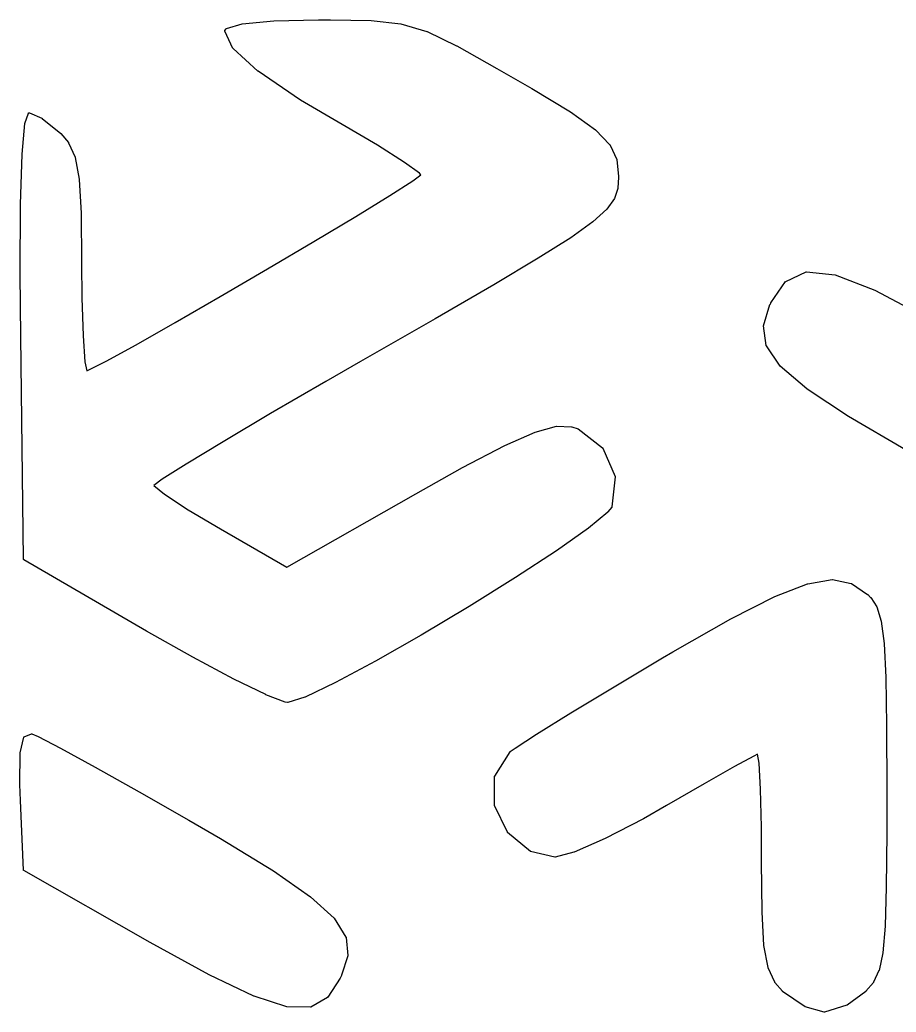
# Model space of a CAD drawing. Extents: x 175 to 215.1, y -115.1 to -74.9.
# Drawn here: x 174.99 to 182.18, y -83.07 to -74.93 of the extents above; entities that cross this region are included whole.
import ezdxf

# ---------------------------------------------------------------- set-up
doc = ezdxf.new("R2010")
doc.units = 0
doc.layers.add('BLACK', color=7, linetype='CONTINUOUS')

msp = doc.modelspace()

# ---------------------------------------------------------------- linework, layer by layer
at = {"layer": 'BLACK', "linetype": 'CONTINUOUS'}
for p, q in [((176.814, -74.9624), (177.075, -74.9379)), ((177.075, -74.9379), (177.441, -74.929)), ((177.075, -74.9379), (177.075, -74.9379)), ((177.075, -74.9379), (177.075, -74.9379)), ((177.075, -74.9379), (177.075, -74.9379)), ((177.441, -74.929), (177.441, -74.929)), ((177.441, -74.929), (177.441, -74.929)), ((177.441, -74.929), (177.441, -74.929)), ((177.441, -74.929), (177.54, -74.9291)), ((177.54, -74.9291), (177.54, -74.9291)), ((177.54, -74.9291), (177.54, -74.9291)), ((177.54, -74.9291), (177.54, -74.9291)), ((177.54, -74.9291), (177.871, -74.9349)), ((177.871, -74.9349), (177.872, -74.9349)), ((177.872, -74.9349), (177.872, -74.9349)), ((177.872, -74.9349), (177.872, -74.9349)), ((177.872, -74.9349), (178.115, -74.9615)), ((176.672, -75.0179), (176.673, -75.0174)), ((176.672, -75.0183), (176.672, -75.0179)), ((176.672, -75.0179), (176.672, -75.0179)), ((176.672, -75.0179), (176.672, -75.0179)), ((176.672, -75.0188), (176.672, -75.0183)), ((176.672, -75.0189), (176.672, -75.0188)), ((176.672, -75.0188), (176.672, -75.0188)), ((176.672, -75.0193), (176.672, -75.0189)), ((176.672, -75.0198), (176.672, -75.0193)), ((176.673, -75.0202), (176.672, -75.0198)), ((176.672, -75.0198), (176.672, -75.0198)), ((176.672, -75.0198), (176.672, -75.0198)), ((176.673, -75.0161), (176.682, -75.0019)), ((176.673, -75.0165), (176.673, -75.0161)), ((176.673, -75.0169), (176.673, -75.0165)), ((176.673, -75.0174), (176.673, -75.0169)), ((176.673, -75.0169), (176.673, -75.0169)), ((176.673, -75.0169), (176.673, -75.0169)), ((176.673, -75.0207), (176.673, -75.0202)), ((176.673, -75.0208), (176.673, -75.0207)), ((176.739, -75.1628), (176.673, -75.0208)), ((176.682, -75.0011), (176.683, -75.0009)), ((176.682, -75.0012), (176.682, -75.0011)), ((176.682, -75.0013), (176.682, -75.0012)), ((176.682, -75.0016), (176.682, -75.0013)), ((176.682, -75.0019), (176.682, -75.0016)), ((176.682, -75.0019), (176.682, -75.0019)), ((176.683, -75.0003), (176.684, -75.0001)), ((176.683, -75.0005), (176.683, -75.0003)), ((176.683, -75.0006), (176.683, -75.0005)), ((176.683, -75.0005), (176.683, -75.0005)), ((176.683, -75.0009), (176.683, -75.0006)), ((176.684, -74.9999), (176.685, -74.9997)), ((176.684, -75), (176.684, -74.9999)), ((176.684, -75.0001), (176.684, -75)), ((176.684, -75), (176.684, -75)), ((176.685, -74.9997), (176.813, -74.9626)), ((176.813, -74.9626), (176.814, -74.9625)), ((176.813, -74.9626), (176.813, -74.9626)), ((176.813, -74.9626), (176.813, -74.9626)), ((176.813, -74.9626), (176.813, -74.9626)), ((176.813, -74.9626), (176.813, -74.9626)), ((176.814, -74.9625), (176.814, -74.9624)), ((178.115, -74.9615), (178.115, -74.9615)), ((178.115, -74.9615), (178.116, -74.9616)), ((178.116, -74.9616), (178.116, -74.9617)), ((178.116, -74.9617), (178.33, -75.0252)), ((178.33, -75.0252), (178.33, -75.0252)), ((178.33, -75.0252), (178.33, -75.0253)), ((178.33, -75.0253), (178.331, -75.0254)), ((178.331, -75.0254), (178.573, -75.1417)), ((176.739, -75.1632), (176.739, -75.1628)), ((176.74, -75.1636), (176.739, -75.1632)), ((176.74, -75.1639), (176.74, -75.1636)), ((176.74, -75.1636), (176.74, -75.1636)), ((176.74, -75.1636), (176.74, -75.1636)), ((176.74, -75.1643), (176.74, -75.1639)), ((176.74, -75.1644), (176.74, -75.1643)), ((176.944, -75.3503), (176.74, -75.1644)), ((178.573, -75.1417), (178.573, -75.1417)), ((178.573, -75.1417), (178.574, -75.1418)), ((178.574, -75.1418), (178.574, -75.1418)), ((178.574, -75.1418), (178.904, -75.3269)), ((176.944, -75.3505), (176.944, -75.3503)), ((176.945, -75.3507), (176.944, -75.3505)), ((176.945, -75.3508), (176.945, -75.3507)), ((177.294, -75.5867), (176.945, -75.3508)), ((178.904, -75.3269), (178.904, -75.3269)), ((178.904, -75.3269), (178.904, -75.3269)), ((178.904, -75.3269), (179.189, -75.4907)), ((179.189, -75.4907), (179.189, -75.4907)), ((179.189, -75.4907), (179.189, -75.4907)), ((179.189, -75.4907), (179.189, -75.4907)), ((179.189, -75.4907), (179.506, -75.6834)), ((177.294, -75.5868), (177.294, -75.5867)), ((177.294, -75.5867), (177.294, -75.5867)), ((177.635, -75.7884), (177.294, -75.5868)), ((177.294, -75.5868), (177.294, -75.5868)), ((175.031, -75.7783), (175.062, -75.6943)), ((175.062, -75.694), (175.063, -75.6937)), ((175.062, -75.6941), (175.062, -75.694)), ((175.062, -75.6942), (175.062, -75.6941)), ((175.062, -75.6943), (175.062, -75.6942)), ((175.063, -75.6925), (175.064, -75.6924)), ((175.063, -75.6929), (175.063, -75.6925)), ((175.063, -75.6925), (175.063, -75.6925)), ((175.063, -75.6931), (175.063, -75.6929)), ((175.063, -75.6932), (175.063, -75.6931)), ((175.063, -75.6933), (175.063, -75.6932)), ((175.063, -75.6937), (175.063, -75.6933)), ((175.064, -75.6918), (175.065, -75.6916)), ((175.064, -75.6919), (175.064, -75.6918)), ((175.064, -75.6922), (175.064, -75.6919)), ((175.064, -75.6919), (175.064, -75.6919)), ((175.064, -75.6924), (175.064, -75.6922)), ((175.065, -75.6913), (175.066, -75.6912)), ((175.065, -75.6914), (175.065, -75.6913)), ((175.065, -75.6916), (175.065, -75.6914)), ((175.065, -75.6914), (175.065, -75.6914)), ((175.066, -75.6911), (175.067, -75.691)), ((175.066, -75.6912), (175.066, -75.6911)), ((175.066, -75.6911), (175.066, -75.6911)), ((175.066, -75.6911), (175.066, -75.6911)), ((175.067, -75.691), (175.067, -75.691)), ((175.067, -75.691), (175.067, -75.691)), ((175.067, -75.691), (175.067, -75.691)), ((175.067, -75.691), (175.067, -75.691)), ((175.067, -75.691), (175.068, -75.6911)), ((175.068, -75.6911), (175.068, -75.6911)), ((175.068, -75.6911), (175.068, -75.6911)), ((175.068, -75.6911), (175.068, -75.6912)), ((175.068, -75.6912), (175.069, -75.6913)), ((175.069, -75.6913), (175.069, -75.6914)), ((175.069, -75.6914), (175.069, -75.6914)), ((175.069, -75.6914), (175.172, -75.7364)), ((175.172, -75.7364), (175.172, -75.7364)), ((175.172, -75.7364), (175.173, -75.7365)), ((175.173, -75.7365), (175.173, -75.7366)), ((175.173, -75.7366), (175.173, -75.7367)), ((175.173, -75.7367), (175.173, -75.7369)), ((175.173, -75.7369), (175.173, -75.737)), ((175.173, -75.737), (175.174, -75.7371)), ((175.174, -75.7371), (175.326, -75.8615)), ((179.506, -75.6834), (179.506, -75.6834)), ((179.506, -75.6834), (179.506, -75.6835)), ((179.506, -75.6835), (179.506, -75.6836)), ((179.506, -75.6836), (179.712, -75.831)), ((175.009, -76.0296), (175.031, -75.7796)), ((175.031, -75.7784), (175.031, -75.7783)), ((175.031, -75.7786), (175.031, -75.7784)), ((175.031, -75.7789), (175.031, -75.7786)), ((175.031, -75.7792), (175.031, -75.7789)), ((175.031, -75.7794), (175.031, -75.7792)), ((175.031, -75.7795), (175.031, -75.7794)), ((175.031, -75.7796), (175.031, -75.7795)), ((177.924, -75.958), (177.635, -75.7884)), ((177.635, -75.7884), (177.635, -75.7884)), ((177.635, -75.7884), (177.635, -75.7884)), ((179.712, -75.831), (179.712, -75.831)), ((179.712, -75.831), (179.712, -75.8313)), ((179.712, -75.8313), (179.713, -75.8316)), ((179.713, -75.8316), (179.831, -75.9542)), ((175.326, -75.8615), (175.326, -75.8615)), ((175.326, -75.8615), (175.326, -75.8618)), ((175.326, -75.8618), (175.326, -75.8621)), ((175.326, -75.8621), (175.389, -75.9354)), ((175.389, -75.9354), (175.389, -75.9354)), ((175.389, -75.9354), (175.389, -75.9356)), ((175.389, -75.9356), (175.389, -75.9357)), ((175.389, -75.9357), (175.389, -75.9359)), ((175.389, -75.9359), (175.389, -75.9362)), ((175.389, -75.9362), (175.389, -75.9364)), ((175.389, -75.9364), (175.389, -75.9365)), ((175.389, -75.9365), (175.445, -76.0557)), ((178.147, -76.0981), (177.924, -75.958)), ((179.831, -75.9542), (179.831, -75.9543)), ((179.831, -75.9543), (179.832, -75.9545)), ((179.832, -75.9545), (179.832, -75.9548)), ((179.832, -75.9548), (179.832, -75.9549)), ((179.832, -75.9549), (179.832, -75.955)), ((179.832, -75.955), (179.832, -75.9553)), ((179.832, -75.9553), (179.832, -75.9556)), ((179.832, -75.9556), (179.886, -76.0741)), ((174.997, -76.4427), (175.009, -76.0298)), ((175.009, -76.0297), (175.009, -76.0296)), ((175.009, -76.0298), (175.009, -76.0297)), ((175.009, -76.0298), (175.009, -76.0298)), ((175.445, -76.0557), (175.445, -76.0558)), ((175.445, -76.0558), (175.445, -76.0559)), ((175.445, -76.0559), (175.445, -76.056)), ((175.445, -76.056), (175.445, -76.0563)), ((175.445, -76.0563), (175.445, -76.0567)), ((175.445, -76.0567), (175.445, -76.0568)), ((175.445, -76.0568), (175.445, -76.0569)), ((175.445, -76.0569), (175.478, -76.2367)), ((179.886, -76.0741), (179.886, -76.0741)), ((179.886, -76.0741), (179.886, -76.0744)), ((179.886, -76.0744), (179.887, -76.0747)), ((179.887, -76.0747), (179.887, -76.0749)), ((179.887, -76.0749), (179.887, -76.0751)), ((179.887, -76.0751), (179.887, -76.0754)), ((179.887, -76.0754), (179.887, -76.0757)), ((179.887, -76.0757), (179.9, -76.2105)), ((178.269, -76.1869), (178.147, -76.0981)), ((175.478, -76.2367), (175.478, -76.2367)), ((175.478, -76.2367), (175.478, -76.237)), ((175.478, -76.237), (175.478, -76.2373)), ((175.478, -76.2373), (175.493, -76.5138)), ((178.026, -76.3701), (178.214, -76.2498)), ((178.214, -76.2498), (178.279, -76.1999)), ((178.279, -76.1999), (178.269, -76.1869)), ((179.9, -76.2198), (179.894, -76.3097)), ((179.9, -76.2105), (179.9, -76.2106)), ((179.9, -76.2106), (179.9, -76.2108)), ((179.9, -76.2108), (179.9, -76.211)), ((179.9, -76.211), (179.9, -76.2195)), ((179.9, -76.2195), (179.9, -76.2196)), ((179.9, -76.2196), (179.9, -76.2197)), ((179.9, -76.2197), (179.9, -76.2198)), ((179.894, -76.3109), (179.869, -76.3936)), ((179.894, -76.3097), (179.894, -76.3098)), ((179.894, -76.3098), (179.894, -76.3098)), ((179.894, -76.3098), (179.894, -76.3099)), ((179.894, -76.3099), (179.894, -76.3103)), ((179.894, -76.3103), (179.894, -76.3107)), ((179.894, -76.3107), (179.894, -76.3108)), ((179.894, -76.3108), (179.894, -76.3109)), ((177.746, -76.5415), (178.026, -76.3701)), ((179.868, -76.3951), (179.806, -76.482)), ((179.869, -76.3937), (179.868, -76.394)), ((179.868, -76.394), (179.868, -76.3942)), ((179.868, -76.3942), (179.868, -76.3944)), ((179.868, -76.3944), (179.868, -76.3946)), ((179.868, -76.3946), (179.868, -76.3948)), ((179.868, -76.3948), (179.868, -76.3951)), ((179.869, -76.3936), (179.869, -76.3937)), ((174.994, -77.0153), (174.997, -76.4428)), ((174.997, -76.4428), (174.997, -76.4427)), ((174.997, -76.4427), (174.997, -76.4427)), ((174.997, -76.4427), (174.997, -76.4427)), ((179.805, -76.4829), (179.691, -76.5855)), ((179.806, -76.4825), (179.805, -76.4828)), ((179.805, -76.4828), (179.805, -76.4829)), ((179.805, -76.4829), (179.805, -76.4829)), ((179.806, -76.482), (179.806, -76.4821)), ((179.806, -76.4821), (179.806, -76.4821)), ((179.806, -76.4821), (179.806, -76.4821)), ((179.806, -76.4821), (179.806, -76.4825)), ((175.493, -76.5138), (175.493, -76.5139)), ((175.493, -76.5139), (175.493, -76.514)), ((175.493, -76.514), (175.493, -76.5141)), ((175.493, -76.5141), (175.497, -76.9236)), ((177.402, -76.7477), (177.746, -76.5415)), ((177.746, -76.5415), (177.746, -76.5415)), ((179.691, -76.5858), (179.509, -76.7154)), ((179.691, -76.5855), (179.691, -76.5855)), ((179.691, -76.5855), (179.691, -76.5857)), ((179.691, -76.5857), (179.691, -76.5858)), ((179.509, -76.7156), (179.243, -76.8835)), ((179.509, -76.7154), (179.509, -76.7154)), ((179.509, -76.7154), (179.509, -76.7155)), ((179.509, -76.7155), (179.509, -76.7156)), ((177.023, -76.9723), (177.402, -76.7477)), ((179.243, -76.8836), (178.878, -77.1012)), ((179.243, -76.8835), (179.243, -76.8835)), ((179.243, -76.8835), (179.243, -76.8835)), ((179.243, -76.8835), (179.243, -76.8836)), ((175.497, -76.9236), (175.497, -76.9236)), ((175.497, -76.9236), (175.499, -77.208)), ((176.635, -77.199), (177.023, -76.9723)), ((177.023, -76.9723), (177.023, -76.9723)), ((174.994, -77.0154), (174.994, -77.0153)), ((174.999, -77.5246), (174.994, -77.0154)), ((181.272, -77.0737), (181.44, -76.9968)), ((181.44, -76.9966), (181.44, -76.9965)), ((181.44, -76.9965), (181.441, -76.9965)), ((181.44, -76.9967), (181.44, -76.9966)), ((181.44, -76.9968), (181.44, -76.9967)), ((181.44, -76.9968), (181.44, -76.9968)), ((181.441, -76.9965), (181.441, -76.9964)), ((181.441, -76.9964), (181.441, -76.9964)), ((181.441, -76.9964), (181.441, -76.9964)), ((181.441, -76.9964), (181.442, -76.9964)), ((181.442, -76.9964), (181.442, -76.9964)), ((181.442, -76.9964), (181.442, -76.9964)), ((181.442, -76.9964), (181.677, -77.0198)), ((181.677, -77.0198), (181.677, -77.0198)), ((181.677, -77.0198), (181.677, -77.0198)), ((181.677, -77.0198), (181.677, -77.0198)), ((181.677, -77.0198), (181.678, -77.0199)), ((181.678, -77.0199), (181.678, -77.02)), ((181.678, -77.02), (181.678, -77.0201)), ((181.678, -77.0201), (181.678, -77.0201)), ((181.678, -77.0201), (182.002, -77.1457)), ((178.878, -77.1012), (178.397, -77.3799)), ((178.878, -77.1012), (178.878, -77.1012)), ((178.878, -77.1012), (178.878, -77.1012)), ((181.149, -77.2505), (181.27, -77.0754)), ((181.27, -77.0754), (181.271, -77.0753)), ((181.271, -77.0744), (181.272, -77.0742)), ((181.271, -77.0746), (181.271, -77.0744)), ((181.271, -77.0747), (181.271, -77.0746)), ((181.271, -77.0748), (181.271, -77.0747)), ((181.271, -77.0751), (181.271, -77.0748)), ((181.271, -77.0753), (181.271, -77.0751)), ((181.272, -77.0738), (181.272, -77.0737)), ((181.272, -77.074), (181.272, -77.0738)), ((181.272, -77.0741), (181.272, -77.074)), ((181.272, -77.0742), (181.272, -77.0741)), ((182.002, -77.1457), (182.002, -77.1457)), ((182.002, -77.1457), (182.002, -77.1458)), ((182.002, -77.1458), (182.003, -77.1459)), ((182.003, -77.1459), (182.437, -77.3756)), ((175.499, -77.208), (175.509, -77.5204)), ((176.266, -77.4115), (176.635, -77.199)), ((181.091, -77.4372), (181.143, -77.2632)), ((181.143, -77.2632), (181.144, -77.2629)), ((181.143, -77.2632), (181.143, -77.2632)), ((181.144, -77.2626), (181.149, -77.2513)), ((181.144, -77.2629), (181.144, -77.2626)), ((181.149, -77.2509), (181.149, -77.2505)), ((181.149, -77.2512), (181.149, -77.2509)), ((181.149, -77.2513), (181.149, -77.2512)), ((178.397, -77.38), (177.785, -77.7311)), ((178.397, -77.3799), (178.397, -77.38)), ((178.397, -77.38), (178.397, -77.38)), ((175.945, -77.5935), (176.266, -77.4115)), ((181.091, -77.4373), (181.091, -77.4372)), ((181.091, -77.4372), (181.091, -77.4372)), ((181.091, -77.4377), (181.091, -77.4373)), ((181.091, -77.4381), (181.091, -77.4377)), ((181.091, -77.4382), (181.091, -77.4381)), ((181.091, -77.4383), (181.091, -77.4382)), ((181.091, -77.4387), (181.091, -77.4383)), ((181.091, -77.4391), (181.091, -77.4387)), ((181.091, -77.4392), (181.091, -77.4391)), ((181.091, -77.4393), (181.091, -77.4392)), ((181.091, -77.4392), (181.091, -77.4392)), ((181.113, -77.6007), (181.091, -77.4393)), ((175.021, -79.3532), (174.999, -77.5246)), ((174.999, -77.5246), (174.999, -77.5246)), ((175.509, -77.5204), (175.524, -77.7331)), ((175.7, -77.7286), (175.945, -77.5935)), ((181.113, -77.6008), (181.113, -77.6007)), ((181.113, -77.6009), (181.113, -77.6008)), ((181.113, -77.6013), (181.113, -77.6009)), ((181.113, -77.6016), (181.113, -77.6013)), ((181.113, -77.6017), (181.113, -77.6016)), ((181.113, -77.6019), (181.113, -77.6017)), ((181.113, -77.6022), (181.113, -77.6019)), ((181.113, -77.6025), (181.113, -77.6022)), ((181.113, -77.6026), (181.113, -77.6025)), ((181.114, -77.6027), (181.113, -77.6026)), ((181.114, -77.6028), (181.114, -77.6027)), ((181.226, -77.7684), (181.114, -77.6028)), ((175.524, -77.7331), (175.541, -77.8062)), ((175.558, -77.8005), (175.7, -77.7286)), ((177.785, -77.7312), (177.501, -77.8945)), ((177.785, -77.7311), (177.785, -77.7312)), ((177.785, -77.7312), (177.785, -77.7312)), ((181.226, -77.7685), (181.226, -77.7684)), ((181.226, -77.7686), (181.226, -77.7685)), ((181.227, -77.7689), (181.226, -77.7686)), ((181.227, -77.7692), (181.227, -77.7689)), ((181.227, -77.7694), (181.227, -77.7692)), ((181.227, -77.7692), (181.227, -77.7692)), ((181.446, -77.9562), (181.227, -77.7694)), ((181.227, -77.7694), (181.227, -77.7694)), ((175.541, -77.8062), (175.558, -77.8005)), ((177.501, -77.8945), (177.047, -78.1586)), ((177.501, -77.8945), (177.501, -77.8945)), ((181.446, -77.9564), (181.446, -77.9562)), ((181.447, -77.9566), (181.446, -77.9564)), ((181.788, -78.1815), (181.447, -77.9566)), ((181.447, -77.9566), (181.447, -77.9566)), ((177.047, -78.1586), (176.658, -78.3886)), ((181.788, -78.1816), (181.788, -78.1815)), ((181.788, -78.1817), (181.788, -78.1816)), ((181.788, -78.1816), (181.788, -78.1816)), ((182.255, -78.4545), (181.788, -78.1817)), ((179.218, -78.3099), (179.391, -78.2623)), ((179.391, -78.2623), (179.391, -78.2623)), ((179.391, -78.2623), (179.392, -78.2623)), ((179.392, -78.2623), (179.392, -78.2622)), ((179.392, -78.2622), (179.392, -78.2622)), ((179.392, -78.2622), (179.392, -78.2622)), ((179.392, -78.2622), (179.393, -78.2622)), ((179.393, -78.2622), (179.393, -78.2622)), ((179.393, -78.2622), (179.515, -78.2662)), ((179.515, -78.2662), (179.516, -78.2662)), ((179.516, -78.2662), (179.516, -78.2662)), ((179.516, -78.2662), (179.516, -78.2662)), ((179.516, -78.2662), (179.516, -78.2663)), ((179.516, -78.2663), (179.516, -78.2663)), ((179.516, -78.2663), (179.517, -78.2664)), ((179.517, -78.2664), (179.517, -78.2664)), ((179.517, -78.2664), (179.569, -78.2831)), ((179.569, -78.2831), (179.569, -78.2832)), ((179.569, -78.2832), (179.569, -78.2833)), ((179.569, -78.2833), (179.569, -78.2834)), ((179.569, -78.2834), (179.569, -78.2835)), ((179.569, -78.2835), (179.57, -78.2836)), ((179.57, -78.2836), (179.57, -78.2838)), ((179.57, -78.2838), (179.57, -78.2839)), ((179.57, -78.2839), (179.77, -78.4387)), ((178.969, -78.4197), (179.217, -78.3102)), ((179.217, -78.3102), (179.218, -78.3101)), ((179.217, -78.3102), (179.217, -78.3102)), ((179.218, -78.3101), (179.218, -78.3099)), ((176.658, -78.3886), (176.355, -78.572)), ((178.621, -78.6016), (178.968, -78.4198)), ((178.968, -78.4198), (178.968, -78.4198)), ((178.968, -78.4198), (178.969, -78.4198)), ((178.969, -78.4198), (178.969, -78.4197)), ((179.77, -78.4387), (179.77, -78.4387)), ((179.77, -78.4387), (179.771, -78.4389)), ((179.771, -78.4389), (179.771, -78.4391)), ((179.771, -78.4391), (179.771, -78.4392)), ((179.771, -78.4392), (179.771, -78.4394)), ((179.771, -78.4394), (179.771, -78.4396)), ((179.771, -78.4396), (179.771, -78.4398)), ((179.771, -78.4398), (179.772, -78.44)), ((179.772, -78.44), (179.772, -78.4402)), ((179.772, -78.4402), (179.772, -78.4404)), ((179.772, -78.4404), (179.772, -78.4406)), ((179.772, -78.4406), (179.874, -78.6733)), ((176.355, -78.572), (176.158, -78.6965)), ((178.238, -78.816), (178.621, -78.6016)), ((178.621, -78.6016), (178.621, -78.6016)), ((178.621, -78.6016), (178.621, -78.6016)), ((178.621, -78.6016), (178.621, -78.6016)), ((179.874, -78.6759), (179.846, -78.9229)), ((179.874, -78.6733), (179.874, -78.6734)), ((179.874, -78.6734), (179.874, -78.6737)), ((179.874, -78.6737), (179.874, -78.674)), ((179.874, -78.674), (179.874, -78.6742)), ((179.874, -78.6742), (179.874, -78.6743)), ((179.874, -78.6743), (179.874, -78.6746)), ((179.874, -78.6746), (179.874, -78.6749)), ((179.874, -78.6749), (179.874, -78.6751)), ((179.874, -78.6751), (179.874, -78.6753)), ((179.874, -78.6753), (179.874, -78.6756)), ((179.874, -78.6756), (179.874, -78.6759)), ((176.158, -78.6965), (176.091, -78.7476)), ((176.091, -78.7476), (176.091, -78.748)), ((176.091, -78.748), (176.178, -78.8197)), ((176.178, -78.8197), (176.372, -78.9465)), ((177.182, -79.418), (178.238, -78.816)), ((178.238, -78.816), (178.238, -78.816)), ((178.238, -78.816), (178.238, -78.816)), ((179.845, -78.9254), (179.814, -78.9649)), ((179.846, -78.9242), (179.845, -78.9246)), ((179.845, -78.9246), (179.845, -78.9247)), ((179.845, -78.9247), (179.845, -78.9248)), ((179.845, -78.9248), (179.845, -78.9251)), ((179.845, -78.9251), (179.845, -78.9254)), ((179.846, -78.9229), (179.846, -78.923)), ((179.846, -78.923), (179.846, -78.9233)), ((179.846, -78.9233), (179.846, -78.9237)), ((179.846, -78.9237), (179.846, -78.9238)), ((179.846, -78.9238), (179.846, -78.9239)), ((179.846, -78.9239), (179.846, -78.9242)), ((176.372, -78.9465), (176.636, -79.1039)), ((179.814, -78.9657), (179.655, -79.0978)), ((179.814, -78.9649), (179.814, -78.965)), ((179.814, -78.965), (179.814, -78.965)), ((179.814, -78.965), (179.814, -78.965)), ((179.814, -78.965), (179.814, -78.9653)), ((179.814, -78.9653), (179.814, -78.9657)), ((179.814, -78.9657), (179.814, -78.9657)), ((179.814, -78.9657), (179.814, -78.9657)), ((179.654, -79.0981), (179.392, -79.2833)), ((179.655, -79.098), (179.654, -79.0981)), ((179.655, -79.0978), (179.655, -79.0979)), ((179.655, -79.0979), (179.655, -79.098)), ((176.636, -79.1039), (177.182, -79.418)), ((179.391, -79.2834), (179.055, -79.5032)), ((179.392, -79.2833), (179.391, -79.2833)), ((179.391, -79.2833), (179.391, -79.2833)), ((179.391, -79.2833), (179.391, -79.2834)), ((175.021, -79.3533), (175.021, -79.3532)), ((175.021, -79.3534), (175.021, -79.3533)), ((175.021, -79.3538), (175.021, -79.3534)), ((175.021, -79.3542), (175.021, -79.3538)), ((175.021, -79.3543), (175.021, -79.3542)), ((175.021, -79.3544), (175.021, -79.3543)), ((175.022, -79.3547), (175.021, -79.3544)), ((175.022, -79.3551), (175.022, -79.3547)), ((175.022, -79.3552), (175.022, -79.3551)), ((175.022, -79.3553), (175.022, -79.3552)), ((175.022, -79.3556), (175.022, -79.3553)), ((175.022, -79.356), (175.022, -79.3556)), ((175.022, -79.3561), (175.022, -79.356)), ((175.023, -79.3564), (175.022, -79.3561)), ((175.022, -79.3561), (175.022, -79.3561)), ((175.023, -79.3567), (175.023, -79.3564)), ((175.023, -79.3568), (175.023, -79.3567)), ((175.023, -79.3569), (175.023, -79.3568)), ((175.023, -79.3571), (175.023, -79.3569)), ((175.024, -79.3573), (175.023, -79.3571)), ((175.024, -79.3574), (175.024, -79.3573)), ((175.024, -79.3575), (175.024, -79.3574)), ((175.024, -79.3574), (175.024, -79.3574)), ((176.03, -79.9419), (175.024, -79.3575)), ((179.055, -79.5033), (178.675, -79.7396)), ((179.055, -79.5032), (179.055, -79.5033)), ((179.055, -79.5033), (179.055, -79.5033)), ((179.055, -79.5033), (179.055, -79.5033)), ((181.183, -79.6581), (181.452, -79.5533)), ((181.452, -79.5533), (181.453, -79.5531)), ((181.452, -79.5533), (181.452, -79.5533)), ((181.452, -79.5533), (181.452, -79.5533)), ((181.452, -79.5533), (181.452, -79.5533)), ((181.453, -79.553), (181.654, -79.52)), ((181.453, -79.5531), (181.453, -79.553)), ((181.654, -79.52), (181.654, -79.52)), ((181.654, -79.52), (181.654, -79.52)), ((181.654, -79.52), (181.655, -79.52)), ((181.655, -79.52), (181.655, -79.52)), ((181.655, -79.52), (181.655, -79.52)), ((181.655, -79.52), (181.655, -79.52)), ((181.655, -79.52), (181.656, -79.5201)), ((181.656, -79.5201), (181.81, -79.5518)), ((181.81, -79.5518), (181.81, -79.5518)), ((181.81, -79.5518), (181.811, -79.552)), ((181.811, -79.552), (181.811, -79.5521)), ((181.811, -79.5521), (181.811, -79.5521)), ((181.811, -79.5521), (181.811, -79.5521)), ((181.811, -79.5521), (181.812, -79.5524)), ((181.812, -79.5524), (181.812, -79.5526)), ((181.812, -79.5526), (181.944, -79.642)), ((180.822, -79.8421), (181.183, -79.6584)), ((181.183, -79.6582), (181.183, -79.6581)), ((181.183, -79.6583), (181.183, -79.6582)), ((181.183, -79.6584), (181.183, -79.6583)), ((181.944, -79.642), (181.944, -79.642)), ((181.944, -79.642), (181.944, -79.6423)), ((181.944, -79.6423), (181.945, -79.6426)), ((181.945, -79.6426), (181.968, -79.6654)), ((181.968, -79.6654), (181.968, -79.6655)), ((181.968, -79.6655), (181.968, -79.6659)), ((181.968, -79.6659), (181.969, -79.6662)), ((181.969, -79.6662), (181.969, -79.6662)), ((181.969, -79.6662), (181.969, -79.6662)), ((181.969, -79.6662), (181.969, -79.6662)), ((181.969, -79.6662), (182.019, -79.7416)), ((178.675, -79.7396), (178.282, -79.974)), ((178.675, -79.7396), (178.675, -79.7396)), ((178.675, -79.7396), (178.675, -79.7396)), ((178.675, -79.7396), (178.675, -79.7396)), ((182.019, -79.7416), (182.019, -79.7417)), ((182.019, -79.7417), (182.019, -79.7419)), ((182.019, -79.7419), (182.019, -79.742)), ((182.019, -79.742), (182.019, -79.7423)), ((182.019, -79.7423), (182.02, -79.7425)), ((182.02, -79.7425), (182.02, -79.7427)), ((182.02, -79.7427), (182.02, -79.7429)), ((182.02, -79.7429), (182.055, -79.8598)), ((180.347, -80.112), (180.822, -79.8422)), ((180.822, -79.8422), (180.822, -79.8421)), ((180.822, -79.8422), (180.822, -79.8422)), ((180.822, -79.8422), (180.822, -79.8422)), ((182.055, -79.8598), (182.055, -79.8599)), ((182.055, -79.8599), (182.056, -79.8603)), ((182.056, -79.8603), (182.056, -79.8606)), ((182.056, -79.8606), (182.079, -80.0445)), ((176.409, -80.1563), (176.03, -79.9419)), ((176.03, -79.9419), (176.03, -79.9419)), ((176.03, -79.9419), (176.03, -79.9419)), ((178.282, -79.974), (177.907, -80.1882)), ((178.282, -79.974), (178.282, -79.974)), ((178.282, -79.974), (178.282, -79.974)), ((178.282, -79.974), (178.282, -79.974)), ((182.079, -80.0445), (182.079, -80.0446)), ((182.079, -80.0446), (182.079, -80.0448)), ((182.079, -80.0448), (182.079, -80.0449)), ((182.079, -80.0449), (182.093, -80.3214)), ((176.746, -80.3354), (176.409, -80.1563)), ((176.409, -80.1563), (176.409, -80.1563)), ((176.409, -80.1563), (176.409, -80.1563)), ((176.409, -80.1563), (176.409, -80.1563)), ((180.263, -80.1614), (180.347, -80.112)), ((180.347, -80.112), (180.347, -80.112)), ((180.347, -80.112), (180.347, -80.112)), ((177.907, -80.1883), (177.579, -80.3639)), ((177.907, -80.1882), (177.907, -80.1882)), ((177.907, -80.1882), (177.907, -80.1883)), ((177.907, -80.1883), (177.907, -80.1883)), ((179.864, -80.3977), (180.262, -80.1614)), ((180.262, -80.1614), (180.263, -80.1614)), ((180.263, -80.1614), (180.263, -80.1614)), ((182.093, -80.3214), (182.093, -80.3215)), ((182.093, -80.3215), (182.093, -80.3216)), ((182.093, -80.3216), (182.093, -80.3216)), ((182.093, -80.3216), (182.099, -80.7163)), ((177.009, -80.4632), (176.746, -80.3354)), ((176.746, -80.3354), (176.746, -80.3354)), ((176.746, -80.3354), (176.746, -80.3354)), ((176.746, -80.3354), (176.746, -80.3354)), ((177.579, -80.364), (177.33, -80.4828)), ((177.579, -80.3639), (177.579, -80.364)), ((177.579, -80.364), (177.579, -80.364)), ((177.579, -80.364), (177.579, -80.364)), ((179.51, -80.6119), (179.864, -80.3977)), ((179.864, -80.3977), (179.864, -80.3977)), ((177.009, -80.4633), (177.009, -80.4632)), ((177.009, -80.4634), (177.009, -80.4633)), ((177.009, -80.4633), (177.009, -80.4633)), ((177.166, -80.5239), (177.009, -80.4634)), ((177.329, -80.4831), (177.188, -80.5268)), ((177.33, -80.4829), (177.329, -80.483)), ((177.329, -80.483), (177.329, -80.4831)), ((177.33, -80.4828), (177.33, -80.4829)), ((177.166, -80.524), (177.166, -80.5239)), ((177.166, -80.5239), (177.166, -80.5239)), ((177.166, -80.5239), (177.166, -80.5239)), ((177.167, -80.5242), (177.166, -80.524)), ((177.186, -80.5269), (177.167, -80.5242)), ((177.167, -80.5242), (177.167, -80.5242)), ((177.167, -80.5242), (177.167, -80.5242)), ((177.167, -80.5242), (177.167, -80.5242)), ((177.186, -80.527), (177.186, -80.5269)), ((177.187, -80.527), (177.186, -80.527)), ((177.186, -80.527), (177.186, -80.527)), ((177.188, -80.5269), (177.187, -80.527)), ((177.187, -80.527), (177.187, -80.527)), ((177.187, -80.527), (177.187, -80.527)), ((177.187, -80.527), (177.187, -80.527)), ((177.188, -80.5268), (177.188, -80.5268)), ((177.188, -80.5268), (177.188, -80.5268)), ((177.188, -80.5268), (177.188, -80.5268)), ((177.188, -80.5268), (177.188, -80.5269)), ((179.229, -80.7859), (179.51, -80.612)), ((179.51, -80.612), (179.51, -80.6119)), ((179.51, -80.6119), (179.51, -80.6119)), ((182.099, -80.7163), (182.099, -80.7163)), ((182.099, -80.7163), (182.099, -80.7163)), ((182.099, -80.7163), (182.101, -81.2548)), ((175.024, -80.8104), (175.024, -80.8101)), ((175.024, -80.8101), (175.024, -80.8101)), ((175.024, -80.8101), (175.025, -80.8101)), ((175.025, -80.8095), (175.026, -80.8093)), ((175.025, -80.8098), (175.025, -80.8095)), ((175.025, -80.8095), (175.025, -80.8095)), ((175.025, -80.8095), (175.025, -80.8095)), ((175.025, -80.8101), (175.025, -80.8098)), ((175.026, -80.8091), (175.086, -80.7855)), ((175.026, -80.8093), (175.026, -80.8091)), ((175.086, -80.7855), (175.087, -80.7855)), ((175.087, -80.7853), (175.087, -80.7852)), ((175.087, -80.7852), (175.088, -80.7852)), ((175.087, -80.7854), (175.087, -80.7853)), ((175.087, -80.7853), (175.087, -80.7853)), ((175.087, -80.7855), (175.087, -80.7854)), ((175.088, -80.7852), (175.088, -80.7852)), ((175.088, -80.7852), (175.089, -80.7852)), ((175.088, -80.7852), (175.088, -80.7852)), ((175.088, -80.7852), (175.088, -80.7852)), ((175.089, -80.7852), (175.089, -80.7853)), ((175.089, -80.7853), (175.089, -80.7853)), ((175.089, -80.7853), (175.089, -80.7853)), ((175.089, -80.7853), (175.09, -80.7854)), ((175.09, -80.7854), (175.09, -80.7856)), ((175.09, -80.7856), (175.14, -80.8067)), ((175.14, -80.8067), (175.14, -80.8068)), ((175.14, -80.8068), (175.14, -80.8068)), ((175.14, -80.8068), (175.141, -80.8069)), ((175.141, -80.8069), (175.324, -80.9015)), ((179.052, -80.9016), (179.229, -80.786)), ((179.229, -80.786), (179.229, -80.7859)), ((179.229, -80.786), (179.229, -80.786)), ((179.229, -80.786), (179.229, -80.786)), ((174.994, -80.9401), (175.023, -80.8126)), ((175.023, -80.8116), (175.024, -80.8112)), ((175.023, -80.8117), (175.023, -80.8116)), ((175.023, -80.8121), (175.023, -80.8117)), ((175.023, -80.8117), (175.023, -80.8117)), ((175.023, -80.8125), (175.023, -80.8121)), ((175.023, -80.8126), (175.023, -80.8125)), ((175.024, -80.8108), (175.024, -80.8104)), ((175.024, -80.8109), (175.024, -80.8108)), ((175.024, -80.8108), (175.024, -80.8108)), ((175.024, -80.8112), (175.024, -80.8109)), ((174.991, -81.1998), (174.994, -80.9412)), ((174.994, -80.9402), (174.994, -80.9401)), ((174.994, -80.9401), (174.994, -80.9401)), ((174.994, -80.9406), (174.994, -80.9402)), ((174.994, -80.9411), (174.994, -80.9406)), ((174.994, -80.9412), (174.994, -80.9411)), ((174.994, -80.9411), (174.994, -80.9411)), ((174.994, -80.9411), (174.994, -80.9411)), ((175.324, -80.9015), (175.324, -80.9015)), ((175.324, -80.9015), (175.324, -80.9015)), ((175.324, -80.9015), (175.324, -80.9015)), ((175.324, -80.9015), (175.61, -81.0572)), ((178.886, -81.1313), (179.012, -80.9319)), ((179.012, -80.9312), (179.013, -80.9311)), ((179.012, -80.9315), (179.012, -80.9312)), ((179.012, -80.9318), (179.012, -80.9315)), ((179.012, -80.9319), (179.012, -80.9318)), ((179.013, -80.9305), (179.052, -80.9018)), ((179.013, -80.9308), (179.013, -80.9305)), ((179.013, -80.931), (179.013, -80.9308)), ((179.013, -80.9311), (179.013, -80.931)), ((179.052, -80.9017), (179.052, -80.9016)), ((179.052, -80.9018), (179.052, -80.9017)), ((179.052, -80.9018), (179.052, -80.9018)), ((181.01, -80.9664), (180.852, -81.0518)), ((181.042, -80.9525), (181.01, -80.9664)), ((181.055, -81.0247), (181.042, -80.9525)), ((180.852, -81.0518), (180.603, -81.1935)), ((181.066, -81.2375), (181.055, -81.0247)), ((175.61, -81.0572), (175.61, -81.0573)), ((175.61, -81.0573), (175.61, -81.0573)), ((175.61, -81.0573), (175.97, -81.2589)), ((178.885, -81.133), (178.886, -81.1326)), ((178.885, -81.1331), (178.885, -81.133)), ((178.885, -81.1332), (178.885, -81.1331)), ((178.885, -81.1335), (178.885, -81.1332)), ((178.885, -81.1339), (178.885, -81.1335)), ((178.885, -81.134), (178.885, -81.1339)), ((178.885, -81.3687), (178.885, -81.134)), ((178.886, -81.1317), (178.886, -81.1313)), ((178.886, -81.132), (178.886, -81.1317)), ((178.886, -81.1321), (178.886, -81.132)), ((178.886, -81.1322), (178.886, -81.1321)), ((178.886, -81.1326), (178.886, -81.1322)), ((174.991, -81.1999), (174.991, -81.1998)), ((174.991, -81.2), (174.991, -81.1999)), ((174.996, -81.3317), (174.991, -81.2)), ((174.991, -81.2), (174.991, -81.2)), ((180.603, -81.1935), (180.295, -81.373)), ((175.97, -81.2589), (175.97, -81.2589)), ((175.97, -81.2589), (175.97, -81.2589)), ((175.97, -81.2589), (176.376, -81.4913)), ((181.073, -81.55), (181.066, -81.2375)), ((182.101, -81.2548), (182.101, -81.2548)), ((182.101, -81.2548), (182.101, -81.5956)), ((175.021, -81.9012), (174.996, -81.3317)), ((174.996, -81.3317), (174.996, -81.3317)), ((178.885, -81.3688), (178.885, -81.3687)), ((178.885, -81.3689), (178.885, -81.3688)), ((178.885, -81.3693), (178.885, -81.3689)), ((178.885, -81.3697), (178.885, -81.3693)), ((178.885, -81.3698), (178.885, -81.3697)), ((178.885, -81.3699), (178.885, -81.3698)), ((178.885, -81.3703), (178.885, -81.3699)), ((178.885, -81.3707), (178.885, -81.3703)), ((178.885, -81.3708), (178.885, -81.3707)), ((178.885, -81.3707), (178.885, -81.3707)), ((178.885, -81.3709), (178.885, -81.3708)), ((178.99, -81.5914), (178.885, -81.3709)), ((180.294, -81.373), (180.106, -81.4803)), ((180.295, -81.373), (180.294, -81.373)), ((180.294, -81.373), (180.294, -81.373)), ((176.376, -81.4913), (176.376, -81.4914)), ((176.376, -81.4914), (176.376, -81.4914)), ((176.376, -81.4914), (176.637, -81.6438)), ((180.106, -81.4804), (179.792, -81.6429)), ((180.106, -81.4803), (180.106, -81.4803)), ((180.106, -81.4803), (180.106, -81.4803)), ((180.106, -81.4803), (180.106, -81.4804)), ((178.99, -81.5915), (178.99, -81.5914)), ((178.99, -81.5914), (178.99, -81.5914)), ((178.99, -81.5918), (178.99, -81.5915)), ((178.99, -81.5922), (178.99, -81.5918)), ((178.99, -81.5923), (178.99, -81.5922)), ((178.99, -81.5926), (178.99, -81.5923)), ((178.99, -81.5923), (178.99, -81.5923)), ((178.991, -81.5929), (178.99, -81.5926)), ((178.991, -81.593), (178.991, -81.5929)), ((178.991, -81.5931), (178.991, -81.593)), ((178.991, -81.593), (178.991, -81.593)), ((179.178, -81.7497), (178.991, -81.5931)), ((181.075, -81.8343), (181.073, -81.55)), ((182.101, -81.5956), (182.097, -82.0423)), ((182.101, -81.5956), (182.101, -81.5956)), ((176.637, -81.6438), (176.637, -81.6438)), ((176.637, -81.6438), (176.637, -81.6438)), ((176.637, -81.6438), (176.637, -81.6438)), ((176.637, -81.6438), (177.07, -81.9083)), ((179.791, -81.643), (179.536, -81.7549)), ((179.792, -81.6429), (179.791, -81.6429)), ((179.791, -81.6429), (179.791, -81.643)), ((179.791, -81.643), (179.791, -81.643)), ((179.179, -81.7498), (179.178, -81.7497)), ((179.179, -81.7499), (179.179, -81.7498)), ((179.179, -81.7501), (179.179, -81.7499)), ((179.179, -81.7503), (179.179, -81.7501)), ((179.179, -81.7504), (179.179, -81.7503)), ((179.179, -81.7503), (179.179, -81.7503)), ((179.18, -81.7505), (179.179, -81.7504)), ((179.18, -81.7507), (179.18, -81.7505)), ((179.18, -81.7508), (179.18, -81.7507)), ((179.18, -81.7507), (179.18, -81.7507)), ((179.18, -81.7507), (179.18, -81.7507)), ((179.379, -81.7969), (179.18, -81.7508)), ((179.535, -81.7552), (179.382, -81.7968)), ((179.536, -81.7551), (179.535, -81.7552)), ((179.536, -81.7549), (179.536, -81.755)), ((179.536, -81.755), (179.536, -81.7551)), ((179.38, -81.7969), (179.379, -81.7969)), ((179.38, -81.797), (179.38, -81.7969)), ((179.381, -81.797), (179.38, -81.797)), ((179.38, -81.797), (179.38, -81.797)), ((179.38, -81.797), (179.38, -81.797)), ((179.382, -81.7969), (179.381, -81.7969)), ((179.381, -81.7969), (179.381, -81.797)), ((179.381, -81.797), (179.381, -81.797)), ((179.381, -81.797), (179.381, -81.797)), ((179.382, -81.7968), (179.382, -81.7968)), ((179.382, -81.7968), (179.382, -81.7969)), ((181.075, -81.8344), (181.075, -81.8343)), ((181.079, -82.2439), (181.075, -81.8344)), ((175.021, -81.9013), (175.021, -81.9012)), ((175.021, -81.9012), (175.021, -81.9012)), ((175.021, -81.9017), (175.021, -81.9013)), ((175.021, -81.9022), (175.021, -81.9017)), ((175.022, -81.9027), (175.021, -81.9022)), ((175.021, -81.9022), (175.021, -81.9022)), ((175.021, -81.9022), (175.021, -81.9022)), ((175.022, -81.9031), (175.022, -81.9027)), ((175.022, -81.9032), (175.022, -81.9031)), ((175.022, -81.9031), (175.022, -81.9031)), ((175.022, -81.9036), (175.022, -81.9032)), ((175.022, -81.9039), (175.022, -81.9036)), ((175.022, -81.904), (175.022, -81.9039)), ((175.023, -81.9043), (175.022, -81.904)), ((175.022, -81.904), (175.022, -81.904)), ((175.023, -81.9047), (175.023, -81.9043)), ((175.023, -81.905), (175.023, -81.9047)), ((175.023, -81.9047), (175.023, -81.9047)), ((175.023, -81.9047), (175.023, -81.9047)), ((175.024, -81.9052), (175.023, -81.905)), ((175.024, -81.9053), (175.024, -81.9052)), ((176.06, -82.4953), (175.024, -81.9053)), ((175.024, -81.9053), (175.024, -81.9053)), ((175.024, -81.9053), (175.024, -81.9053)), ((177.07, -81.9083), (177.07, -81.9084)), ((177.07, -81.9084), (177.07, -81.9084)), ((177.07, -81.9084), (177.07, -81.9085)), ((177.07, -81.9085), (177.375, -82.1204)), ((182.097, -82.0424), (182.087, -82.3618)), ((182.097, -82.0423), (182.097, -82.0423)), ((182.097, -82.0423), (182.097, -82.0423)), ((182.097, -82.0423), (182.097, -82.0424)), ((177.375, -82.1204), (177.375, -82.1204)), ((177.375, -82.1204), (177.375, -82.1206)), ((177.375, -82.1206), (177.376, -82.1208)), ((177.376, -82.1208), (177.568, -82.296)), ((181.079, -82.244), (181.079, -82.2439)), ((181.079, -82.2441), (181.079, -82.244)), ((181.079, -82.2442), (181.079, -82.2441)), ((181.094, -82.5207), (181.079, -82.2442)), ((177.568, -82.296), (177.568, -82.296)), ((177.568, -82.296), (177.568, -82.2961)), ((177.568, -82.2961), (177.568, -82.2962)), ((177.568, -82.2962), (177.569, -82.2965)), ((177.569, -82.2965), (177.569, -82.2967)), ((177.569, -82.2967), (177.569, -82.2969)), ((177.569, -82.2969), (177.569, -82.297)), ((177.569, -82.297), (177.665, -82.4513)), ((182.087, -82.3621), (182.068, -82.5805)), ((182.087, -82.3618), (182.087, -82.3619)), ((182.087, -82.3619), (182.087, -82.362)), ((182.087, -82.362), (182.087, -82.3621)), ((176.06, -82.4954), (176.06, -82.4953)), ((176.06, -82.4953), (176.06, -82.4953)), ((176.545, -82.7621), (176.06, -82.4954)), ((177.665, -82.4513), (177.665, -82.4514)), ((177.665, -82.4514), (177.665, -82.4515)), ((177.665, -82.4515), (177.665, -82.4516)), ((177.665, -82.4516), (177.665, -82.4519)), ((177.665, -82.4519), (177.665, -82.4522)), ((177.665, -82.4522), (177.665, -82.4524)), ((177.665, -82.4524), (177.665, -82.4525)), ((177.665, -82.4525), (177.666, -82.4528)), ((177.666, -82.4528), (177.666, -82.4532)), ((177.666, -82.4532), (177.666, -82.4533)), ((177.666, -82.4533), (177.666, -82.4534)), ((177.666, -82.4534), (177.681, -82.6027)), ((181.094, -82.521), (181.094, -82.5207)), ((181.094, -82.5213), (181.094, -82.521)), ((181.127, -82.7011), (181.094, -82.5213)), ((181.094, -82.5213), (181.094, -82.5213)), ((182.068, -82.5811), (182.038, -82.7249)), ((182.068, -82.5805), (182.068, -82.5806)), ((182.068, -82.5806), (182.068, -82.5809)), ((182.068, -82.5809), (182.068, -82.5811)), ((177.68, -82.6047), (177.63, -82.7648)), ((177.681, -82.6038), (177.68, -82.6047)), ((177.68, -82.6047), (177.68, -82.6047)), ((177.681, -82.6027), (177.681, -82.6028)), ((177.681, -82.6028), (177.681, -82.6038)), ((176.545, -82.7622), (176.545, -82.7621)), ((176.545, -82.7621), (176.545, -82.7621)), ((176.911, -82.9369), (176.545, -82.7622)), ((176.545, -82.7622), (176.545, -82.7622)), ((181.127, -82.7012), (181.127, -82.7011)), ((181.127, -82.7013), (181.127, -82.7012)), ((181.127, -82.7017), (181.127, -82.7013)), ((181.127, -82.702), (181.127, -82.7017)), ((181.127, -82.7021), (181.127, -82.702)), ((181.127, -82.7022), (181.127, -82.7021)), ((181.127, -82.7023), (181.127, -82.7022)), ((181.183, -82.8215), (181.127, -82.7023)), ((182.037, -82.726), (181.993, -82.8215)), ((182.038, -82.7255), (182.037, -82.7259)), ((182.037, -82.7259), (182.037, -82.726)), ((182.037, -82.726), (182.037, -82.726)), ((182.038, -82.7249), (182.038, -82.725)), ((182.038, -82.725), (182.038, -82.7251)), ((182.038, -82.7251), (182.038, -82.7251)), ((182.038, -82.7251), (182.038, -82.7255)), ((177.619, -82.7883), (177.516, -82.9445)), ((177.63, -82.7655), (177.619, -82.7877)), ((177.619, -82.7877), (177.619, -82.7878)), ((177.619, -82.7878), (177.619, -82.788)), ((177.619, -82.788), (177.619, -82.7883)), ((177.63, -82.7648), (177.63, -82.7649)), ((177.63, -82.7649), (177.63, -82.7652)), ((177.63, -82.7652), (177.63, -82.7655)), ((181.183, -82.8216), (181.183, -82.8215)), ((181.183, -82.8218), (181.183, -82.8216)), ((181.183, -82.822), (181.183, -82.8218)), ((181.183, -82.8223), (181.183, -82.822)), ((181.183, -82.8224), (181.183, -82.8223)), ((181.183, -82.8226), (181.183, -82.8224)), ((181.246, -82.8959), (181.183, -82.8226)), ((181.183, -82.8226), (181.183, -82.8226)), ((181.992, -82.8226), (181.93, -82.8959)), ((181.993, -82.8218), (181.992, -82.822)), ((181.992, -82.822), (181.992, -82.8224)), ((181.992, -82.8224), (181.992, -82.8225)), ((181.992, -82.8225), (181.992, -82.8226)), ((181.993, -82.8215), (181.993, -82.8215)), ((181.993, -82.8215), (181.993, -82.8216)), ((181.993, -82.8216), (181.993, -82.8218)), ((181.246, -82.896), (181.246, -82.8959)), ((181.246, -82.8961), (181.246, -82.896)), ((181.246, -82.8963), (181.246, -82.8961)), ((181.246, -82.8966), (181.246, -82.8963)), ((181.246, -82.8967), (181.246, -82.8966)), ((181.246, -82.8968), (181.246, -82.8967)), ((181.246, -82.8967), (181.246, -82.8967)), ((181.431, -83.0236), (181.246, -82.8968)), ((181.93, -82.8967), (181.775, -83.0086)), ((181.93, -82.8959), (181.93, -82.8959)), ((181.93, -82.8959), (181.93, -82.896)), ((181.93, -82.896), (181.93, -82.8961)), ((181.93, -82.8961), (181.93, -82.8963)), ((181.93, -82.8963), (181.93, -82.8966)), ((181.93, -82.8966), (181.93, -82.8967)), ((181.93, -82.8967), (181.93, -82.8967)), ((176.911, -82.937), (176.911, -82.9369)), ((176.912, -82.9372), (176.911, -82.937)), ((177.18, -83.0237), (176.912, -82.9372)), ((176.912, -82.9372), (176.912, -82.9372)), ((177.514, -82.9461), (177.377, -83.0251)), ((177.515, -82.9456), (177.514, -82.9457)), ((177.514, -82.9457), (177.514, -82.946)), ((177.514, -82.946), (177.514, -82.946)), ((177.514, -82.946), (177.514, -82.9461)), ((177.516, -82.9447), (177.515, -82.9448)), ((177.515, -82.9448), (177.515, -82.9451)), ((177.515, -82.9451), (177.515, -82.9453)), ((177.515, -82.9453), (177.515, -82.9454)), ((177.515, -82.9454), (177.515, -82.9456)), ((177.516, -82.9445), (177.516, -82.9446)), ((177.516, -82.9446), (177.516, -82.9447)), ((177.181, -83.0237), (177.18, -83.0237)), ((177.181, -83.0238), (177.181, -83.0237)), ((177.181, -83.0239), (177.181, -83.0238)), ((177.181, -83.0238), (177.181, -83.0238)), ((177.182, -83.0239), (177.181, -83.0239)), ((177.181, -83.0239), (177.181, -83.0239)), ((177.374, -83.0258), (177.182, -83.0239)), ((177.182, -83.0239), (177.182, -83.0239)), ((177.375, -83.0258), (177.374, -83.0258)), ((177.376, -83.0255), (177.375, -83.0256)), ((177.375, -83.0256), (177.375, -83.0257)), ((177.375, -83.0257), (177.375, -83.0257)), ((177.375, -83.0257), (177.375, -83.0258)), ((177.375, -83.0258), (177.375, -83.0258)), ((177.377, -83.0252), (177.376, -83.0253)), ((177.376, -83.0253), (177.376, -83.0254)), ((177.376, -83.0254), (177.376, -83.0255)), ((177.376, -83.0255), (177.376, -83.0255)), ((177.377, -83.0251), (177.377, -83.0252)), ((181.431, -83.0238), (181.431, -83.0236)), ((181.431, -83.024), (181.431, -83.0238)), ((181.432, -83.024), (181.431, -83.024)), ((181.432, -83.0241), (181.432, -83.024)), ((181.432, -83.0242), (181.432, -83.0241)), ((181.432, -83.0243), (181.432, -83.0242)), ((181.587, -83.0668), (181.432, -83.0243)), ((181.432, -83.0243), (181.432, -83.0243)), ((181.587, -83.0669), (181.587, -83.0668)), ((181.587, -83.067), (181.587, -83.0669)), ((181.588, -83.067), (181.587, -83.067)), ((181.589, -83.067), (181.588, -83.067)), ((181.588, -83.067), (181.588, -83.067)), ((181.588, -83.067), (181.588, -83.067)), ((181.588, -83.067), (181.588, -83.067)), ((181.774, -83.0093), (181.589, -83.0668)), ((181.589, -83.0668), (181.589, -83.0668)), ((181.589, -83.0668), (181.589, -83.0669)), ((181.589, -83.0669), (181.589, -83.067)), ((181.589, -83.067), (181.589, -83.067)), ((181.775, -83.009), (181.774, -83.0091)), ((181.774, -83.0091), (181.774, -83.0092)), ((181.774, -83.0092), (181.774, -83.0093)), ((181.775, -83.0086), (181.775, -83.0086)), ((181.775, -83.0086), (181.775, -83.0088)), ((181.775, -83.0088), (181.775, -83.0089)), ((181.775, -83.0089), (181.775, -83.009))]:
    msp.add_line(p, q, dxfattribs=at)

doc.saveas('drawing.dxf')
